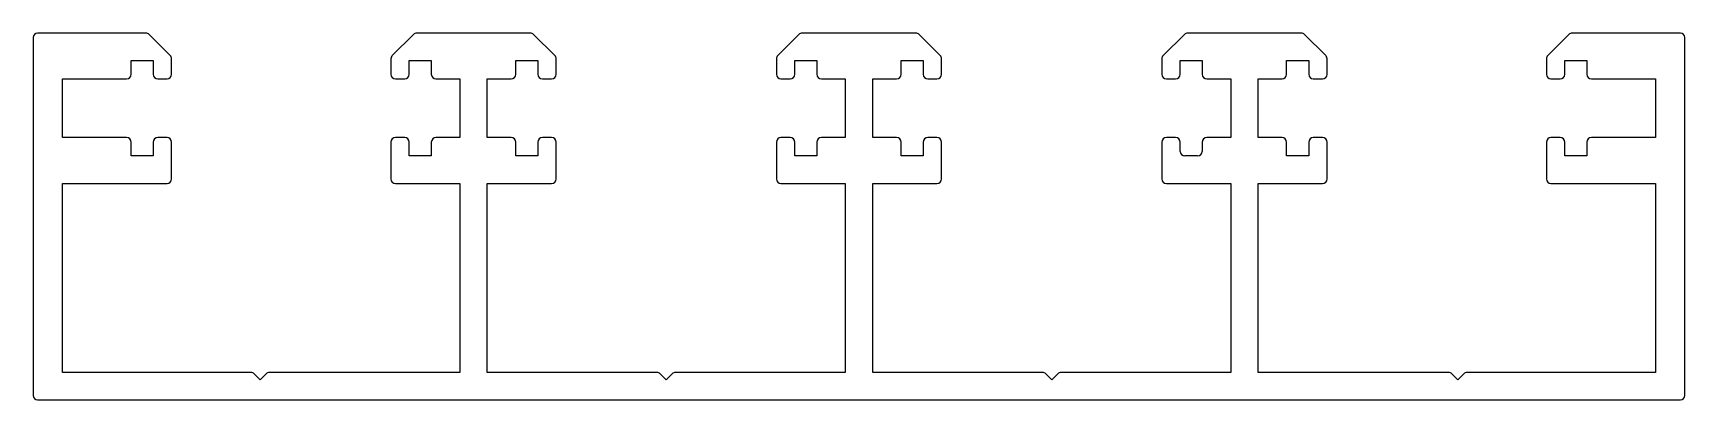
# Model space of a CAD drawing. Extents: x 1.8 to 91.8, y 1.6 to 21.6.
import ezdxf

# ---------------------------------------------------------------- set-up
doc = ezdxf.new("R2010")
doc.units = 0
doc.layers.get('0').update_dxf_attribs({"linetype": 'CONTINUOUS'})

msp = doc.modelspace()

# ---------------------------------------------------------------- linework, layer by layer
for p, q in [((1.792, 21.328), (1.792, 1.828)), ((7.939, 21.578), (2.042, 21.578)), ((9.269, 20.352), (8.116, 21.505)), ((22.519, 21.505), (21.366, 20.352)), ((28.889, 21.578), (22.696, 21.578)), ((30.219, 20.352), (29.066, 21.505)), ((43.519, 21.505), (42.366, 20.352)), ((49.889, 21.578), (43.696, 21.578)), ((51.219, 20.352), (50.066, 21.505)), ((64.519, 21.505), (63.366, 20.352)), ((70.889, 21.578), (64.696, 21.578)), ((72.219, 20.352), (71.066, 21.505)), ((85.469, 21.505), (84.316, 20.352)), ((91.542, 21.578), (85.646, 21.578)), ((91.792, 1.828), (91.792, 21.328)), ((7.142, 19.328), (7.142, 20.078)), ((7.142, 20.078), (8.342, 20.078)), ((8.342, 20.078), (8.342, 19.328)), ((9.342, 19.328), (9.342, 20.175)), ((21.292, 20.175), (21.292, 19.328)), ((22.292, 19.328), (22.292, 20.078)), ((22.292, 20.078), (23.492, 20.078)), ((23.492, 20.078), (23.492, 19.328)), ((28.092, 19.328), (28.092, 20.078)), ((28.092, 20.078), (29.292, 20.078)), ((29.292, 20.078), (29.292, 19.328)), ((30.292, 19.328), (30.292, 20.175)), ((42.292, 20.175), (42.292, 19.328)), ((43.292, 19.328), (43.292, 20.078)), ((43.292, 20.078), (44.492, 20.078)), ((44.492, 20.078), (44.492, 19.328)), ((49.092, 19.328), (49.092, 20.078)), ((49.092, 20.078), (50.292, 20.078)), ((50.292, 20.078), (50.292, 19.328)), ((51.292, 19.328), (51.292, 20.175)), ((63.292, 20.175), (63.292, 19.328)), ((64.292, 19.328), (64.292, 20.078)), ((64.292, 20.078), (65.492, 20.078)), ((65.492, 20.078), (65.492, 19.328)), ((70.092, 19.328), (70.092, 20.078)), ((70.092, 20.078), (71.292, 20.078)), ((71.292, 20.078), (71.292, 19.328)), ((72.292, 19.328), (72.292, 20.175)), ((84.242, 20.175), (84.242, 19.328)), ((85.242, 19.328), (85.242, 20.078)), ((85.242, 20.078), (86.442, 20.078)), ((86.442, 20.078), (86.442, 19.328)), ((3.392, 15.878), (3.392, 19.078)), ((3.392, 19.078), (6.892, 19.078)), ((8.592, 19.078), (9.092, 19.078)), ((21.542, 19.078), (22.042, 19.078)), ((23.742, 19.078), (25.042, 19.078)), ((25.042, 19.078), (25.042, 15.878)), ((26.542, 15.878), (26.542, 19.078)), ((26.542, 19.078), (27.842, 19.078)), ((29.542, 19.078), (30.042, 19.078)), ((42.542, 19.078), (43.042, 19.078)), ((44.742, 19.078), (46.042, 19.078)), ((46.042, 19.078), (46.042, 15.878)), ((47.542, 15.878), (47.542, 19.078)), ((47.542, 19.078), (48.842, 19.078)), ((50.542, 19.078), (51.042, 19.078)), ((63.542, 19.078), (64.042, 19.078)), ((65.742, 19.078), (67.042, 19.078)), ((67.042, 19.078), (67.042, 15.878)), ((68.542, 15.878), (68.542, 19.078)), ((68.542, 19.078), (69.842, 19.078)), ((71.542, 19.078), (72.042, 19.078)), ((84.492, 19.078), (84.992, 19.078)), ((86.692, 19.078), (90.192, 19.078)), ((90.192, 19.078), (90.192, 15.878)), ((6.892, 15.878), (3.392, 15.878)), ((7.142, 14.878), (7.142, 15.628)), ((8.342, 15.628), (8.342, 14.878)), ((9.092, 15.878), (8.592, 15.878)), ((9.342, 13.628), (9.342, 15.628)), ((21.292, 15.628), (21.292, 13.628)), ((22.042, 15.878), (21.542, 15.878)), ((22.292, 14.878), (22.292, 15.628)), ((23.492, 15.628), (23.492, 14.878)), ((25.042, 15.878), (23.742, 15.878)), ((27.842, 15.878), (26.542, 15.878)), ((28.092, 14.878), (28.092, 15.628)), ((29.292, 15.628), (29.292, 14.878)), ((30.042, 15.878), (29.542, 15.878)), ((30.292, 13.628), (30.292, 15.628)), ((42.292, 15.628), (42.292, 13.628)), ((43.042, 15.878), (42.542, 15.878)), ((43.292, 14.878), (43.292, 15.628)), ((44.492, 15.628), (44.492, 14.878)), ((46.042, 15.878), (44.742, 15.878)), ((48.842, 15.878), (47.542, 15.878)), ((49.092, 14.878), (49.092, 15.628)), ((50.292, 15.628), (50.292, 14.878)), ((51.042, 15.878), (50.542, 15.878)), ((51.292, 13.628), (51.292, 15.628)), ((63.292, 15.628), (63.292, 13.628)), ((64.042, 15.878), (63.542, 15.878)), ((64.292, 15.128), (64.292, 15.628)), ((65.492, 15.628), (65.492, 15.128)), ((67.042, 15.878), (65.742, 15.878)), ((69.842, 15.878), (68.542, 15.878)), ((70.092, 14.878), (70.092, 15.628)), ((71.292, 15.628), (71.292, 14.878)), ((72.042, 15.878), (71.542, 15.878)), ((72.292, 13.628), (72.292, 15.628)), ((84.242, 15.628), (84.242, 13.628)), ((84.992, 15.878), (84.492, 15.878)), ((85.242, 14.878), (85.242, 15.628)), ((86.442, 15.628), (86.442, 14.878)), ((90.192, 15.878), (86.692, 15.878)), ((8.342, 14.878), (7.142, 14.878)), ((23.492, 14.878), (22.292, 14.878)), ((29.292, 14.878), (28.092, 14.878)), ((44.492, 14.878), (43.292, 14.878)), ((50.292, 14.878), (49.092, 14.878)), ((65.242, 14.878), (64.542, 14.878)), ((71.292, 14.878), (70.092, 14.878)), ((86.442, 14.878), (85.242, 14.878)), ((3.392, 3.078), (3.392, 13.378)), ((3.392, 13.378), (9.092, 13.378)), ((21.542, 13.378), (25.042, 13.378)), ((25.042, 13.378), (25.042, 3.078)), ((26.542, 3.078), (26.542, 13.378)), ((26.542, 13.378), (30.042, 13.378)), ((42.542, 13.378), (46.042, 13.378)), ((46.042, 13.378), (46.042, 3.078)), ((47.542, 3.078), (47.542, 13.378)), ((47.542, 13.378), (51.042, 13.378)), ((63.542, 13.378), (67.042, 13.378)), ((67.042, 13.378), (67.042, 3.078)), ((68.542, 3.078), (68.542, 13.378)), ((68.542, 13.378), (72.042, 13.378)), ((84.492, 13.378), (90.192, 13.378)), ((90.192, 13.378), (90.192, 3.078)), ((13.664, 3.078), (3.392, 3.078)), ((14.167, 2.678), (13.841, 3.005)), ((14.494, 3.005), (14.167, 2.678)), ((25.042, 3.078), (14.671, 3.078)), ((35.789, 3.078), (26.542, 3.078)), ((36.292, 2.678), (35.966, 3.005)), ((36.619, 3.005), (36.292, 2.678)), ((46.042, 3.078), (36.796, 3.078)), ((56.789, 3.078), (47.542, 3.078)), ((57.292, 2.678), (56.966, 3.005)), ((57.619, 3.005), (57.292, 2.678)), ((67.042, 3.078), (57.796, 3.078)), ((78.914, 3.078), (68.542, 3.078)), ((79.417, 2.678), (79.091, 3.005)), ((79.744, 3.005), (79.417, 2.678)), ((90.192, 3.078), (79.921, 3.078)), ((2.042, 1.578), (91.542, 1.578))]:
    msp.add_line(p, q)
for centre, start, end in [((2.042, 21.328), 90, 180), ((7.939, 21.328), 45, 90), ((22.696, 21.328), 90, 135), ((28.889, 21.328), 45, 90), ((43.696, 21.328), 90, 135), ((49.889, 21.328), 45, 90), ((64.696, 21.328), 90, 135), ((70.889, 21.328), 45, 90), ((85.646, 21.328), 90, 135), ((91.542, 21.328), 0, 90), ((9.092, 20.175), 0, 45), ((21.542, 20.175), 135, 180), ((30.042, 20.175), 0, 45), ((42.542, 20.175), 135, 180), ((51.042, 20.175), 0, 45), ((63.542, 20.175), 135, 180), ((72.042, 20.175), 0, 45), ((84.492, 20.175), 135, 180), ((6.892, 19.328), 270, 0), ((8.592, 19.328), 180, 270), ((9.092, 19.328), 270, 0), ((21.542, 19.328), 180, 270), ((22.042, 19.328), 270, 0), ((23.742, 19.328), 180, 270), ((27.842, 19.328), 270, 360), ((29.542, 19.328), 180, 270), ((30.042, 19.328), 270, 0), ((42.542, 19.328), 180, 270), ((43.042, 19.328), 270, 0), ((44.742, 19.328), 180, 270), ((48.842, 19.328), 270, 0), ((50.542, 19.328), 180, 270), ((51.042, 19.328), 270, 0), ((63.542, 19.328), 180, 270), ((64.042, 19.328), 270, 0), ((65.742, 19.328), 180, 270), ((69.842, 19.328), 270, 0), ((71.542, 19.328), 180, 270), ((72.042, 19.328), 270, 0), ((84.492, 19.328), 180, 270), ((84.992, 19.328), 270, 0), ((86.692, 19.328), 180, 270), ((6.892, 15.628), 0, 90), ((8.592, 15.628), 90, 180), ((9.092, 15.628), 0, 90), ((21.542, 15.628), 90, 180), ((22.042, 15.628), 0, 90), ((23.742, 15.628), 90, 180), ((27.842, 15.628), 0, 90), ((29.542, 15.628), 90, 180), ((30.042, 15.628), 0, 90), ((42.542, 15.628), 90, 180), ((43.042, 15.628), 0, 90), ((44.742, 15.628), 90, 180), ((48.842, 15.628), 0, 90), ((50.542, 15.628), 90, 180), ((51.042, 15.628), 0, 90), ((63.542, 15.628), 90, 180), ((64.042, 15.628), 0, 90), ((65.742, 15.628), 90, 180), ((69.842, 15.628), 0, 90), ((71.542, 15.628), 90, 180), ((72.042, 15.628), 0, 90), ((84.492, 15.628), 90, 180), ((84.992, 15.628), 0, 90), ((86.692, 15.628), 90, 180), ((64.542, 15.128), 180, 270), ((65.242, 15.128), 270, 0), ((9.092, 13.628), 270, 0), ((21.542, 13.628), 180, 270), ((30.042, 13.628), 270, 0), ((42.542, 13.628), 180, 270), ((51.042, 13.628), 270, 0), ((63.542, 13.628), 180, 270), ((72.042, 13.628), 270, 0), ((84.492, 13.628), 180, 270), ((13.664, 2.828), 45, 90), ((14.671, 2.828), 90, 135), ((35.789, 2.828), 45, 90), ((36.796, 2.828), 90, 135), ((56.789, 2.828), 45, 90), ((57.796, 2.828), 90, 135), ((78.914, 2.828), 45, 90), ((79.921, 2.828), 90, 135), ((2.042, 1.828), 180, 270), ((91.542, 1.828), 270, 0)]:
    msp.add_arc(centre, 0.25, start, end)

doc.saveas('drawing.dxf')
